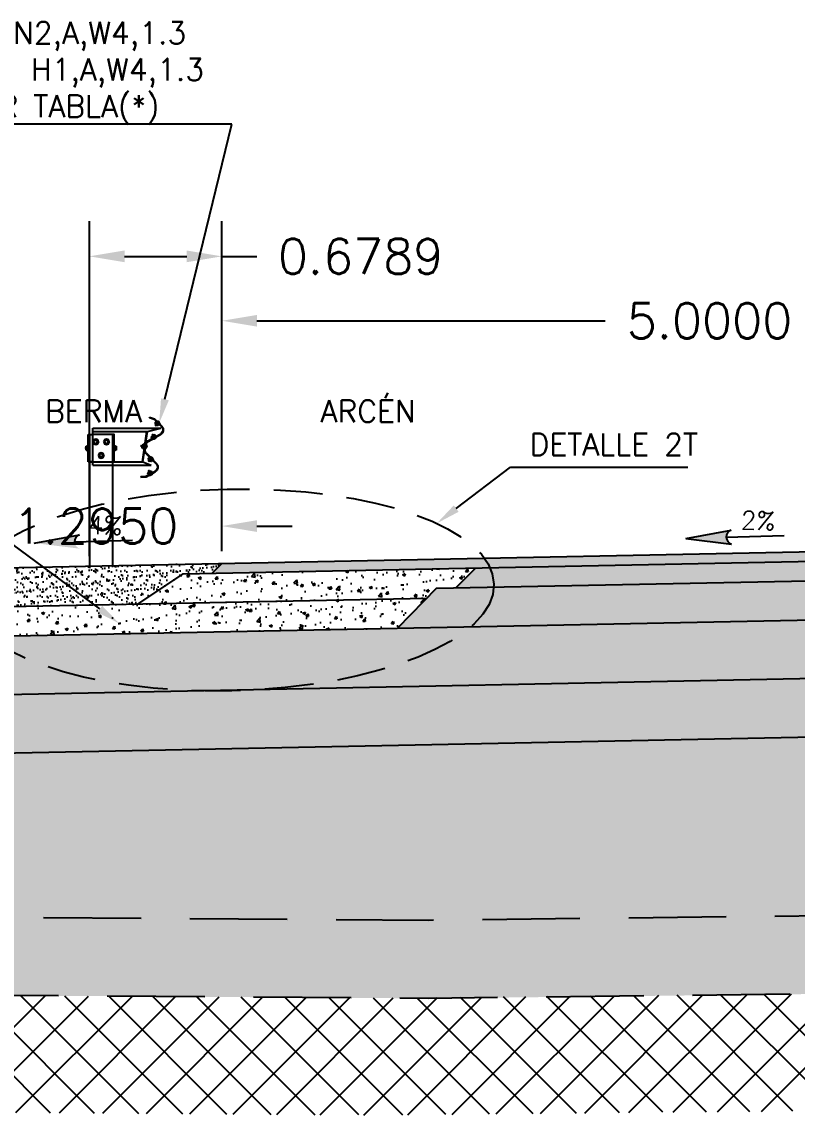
# Model space of a CAD drawing. Header units: metres. Extents: x 750563 to 756046, y 4495933 to 4497284.
# Drawn here: x 755687.52 to 755691.49, y 4496153.63 to 4496159.25 of the extents above; entities that cross this region are included whole.
import ezdxf
from ezdxf import colors
from ezdxf.entities.mleader import LeaderData, LeaderLine
from ezdxf.enums import TextEntityAlignment as Align
from ezdxf.math import Vec2, Vec3

# ---------------------------------------------------------------- set-up
doc = ezdxf.new("R2010")
doc.units = ezdxf.units.M
doc.linetypes.add('kv_TRAZOS', pattern=[0.75, 0.5, -0.25])
for name, color, linetype in [('00_TEXTO DETALLES', 7, 'Continuous'), ('00_TEXTOS', 7, 'Continuous'), ('00_VISTO2', 3, 'Continuous'), ('00TRAMA16', 16, 'Continuous'), ('00TRAMA251', 251, 'Continuous'), ('00TRAMA252', 252, 'Continuous'), ('00TRAMA253', 253, 'Continuous'), ('00TRAMA31', 31, 'Continuous'), ('00TRAMA32', 32, 'Continuous'), ('00TRAMA36', 36, 'Continuous')]:
    doc.layers.add(name, color=color, linetype=linetype)
doc.styles.get("Standard").update_dxf_attribs({"font": 'simplex.shx'})
doc.dimstyles.get("Standard").update_dxf_attribs({"dimtxt": 0.18, "dimasz": 0.18, "dimexe": 0.18, "dimexo": 0.0625, "dimgap": 0.09, "dimtad": 0, "dimtih": 1, "dimtoh": 1, "dimdec": 4, "dimzin": 0, "dimdsep": 46, "dimtxsty": 'Standard', "dimcen": 0.09, "dimadec": 0, "dimazin": 0, "dimtfac": 1, "dimtdec": 4, "dimtofl": 0, "dimtmove": 0, "dimatfit": 3, "dimfxl": 1, "dimtolj": 1, "dimtzin": 0, "dimarcsym": 0})
pattern_1 = [(50, (755627.28968, 4495940.99381), (0.145747735, -0.01275127), [0.01524, -0.16764]), (355, (755627.28968, 4495940.99381), (-0.02819426, 0.15284531), [0.012192, -0.134112]), (100.451, (755627.30182, 4495940.99275), (0.117554, 0.14009335), [0.012952, -0.142472]), (46.1842, (755627.28968, 4495941.03445), (0.21686323, -0.03363386), [0.02286, -0.25146]), (96.6356, (755627.30775, 4495941.03165), (0.18992339, 0.19794044), [0.019428, -0.213708]), (351.184, (755627.28968, 4495941.03445), (0.18992368, 0.1979401), [0.018288, -0.201168]), (21, (755627.31, 4495941.02429), (0.121291904, -0.081812415), [0.01524, -0.16764]), (326, (755627.31, 4495941.0243), (0.04944162, 0.14735037), [0.012192, -0.134112]), (71.4514, (755627.3201, 4495941.01747), (0.17073319, 0.06553829), [0.012952, -0.142472]), (37.5, (755627.28968, 4495940.99381), (0.002470883, 0.067644031), [0, -0.1324864, 0, -0.136144, 0, -0.13462]), (7.5, (755627.28968, 4495940.99381), (0.05345573, 0.08014446), [0, -0.0776224, 0, -0.1294384, 0, -0.051308]), (327.5, (755627.244364, 4495940.99381), (0.108472476, -0.004582995), [0, -0.0508, 0, -0.158496, 0, -0.210312]), (317.5, (755627.22404, 4495940.99381), (0.118503345, 0.020341193), [0, -0.06604, 0, -0.1052576, 0, -0.149352])]

# ---------------------------------------------------------------- blocks, each defined once
blk = doc.blocks.new('Barrera')
at = {"layer": '00TRAMA251'}
for p, q in [((-0.0716, 0.747), (-0.0712, 0.75)), ((-0.0716, 0.747), (-0.0471, 0.7389)), ((-0.0712, 0.75), (-0.0455, 0.7415)), ((-0.0471, 0.7389), (-0.0098, 0.7007)), ((-0.0455, 0.7415), (-0.0077, 0.7028)), ((-0.0182, 0.7134), (-0.035, 0.7309)), ((-0.3622, 0.6929), (-0.0135, 0.6929)), ((-0.3622, 0.6759), (-0.3622, 0.6929)), ((-0.3622, 0.6759), (-0.0819, 0.6759)), ((-0.3622, 0.5199), (-0.3622, 0.6759)), ((-0.1075, 0.5199), (-0.085, 0.6759)), ((-0.1044, 0.5199), (-0.0819, 0.6759)), ((-0.0819, 0.6759), (-0.0135, 0.6929)), ((-0.0427, 0.711), (-0.0383, 0.7152)), ((-0.0427, 0.711), (-0.0374, 0.7052)), ((-0.0374, 0.7266), (-0.0426, 0.7212)), ((-0.0295, 0.7067), (-0.0415, 0.7183)), ((-0.04, 0.7081), (-0.0214, 0.7262)), ((-0.0334, 0.7227), (-0.0386, 0.7173)), ((-0.0374, 0.7052), (-0.0327, 0.7098)), ((-0.0225, 0.714), (-0.0345, 0.7256)), ((-0.0254, 0.715), (-0.0306, 0.7096)), ((-0.0214, 0.7111), (-0.0265, 0.7057)), ((-0.3859, 0.6609), (-0.3622, 0.6609)), ((-0.3859, 0.5199), (-0.3859, 0.6609)), ((-0.3789, 0.6609), (-0.3789, 0.5199)), ((-0.2589, 0.6609), (-0.3622, 0.6609)), ((-0.3599, 0.6229), (-0.3532, 0.6346)), ((-0.3599, 0.6229), (-0.3532, 0.6112)), ((-0.3397, 0.6346), (-0.3532, 0.6346)), ((-0.3329, 0.6229), (-0.3397, 0.6346)), ((-0.3329, 0.6229), (-0.3397, 0.6112)), ((-0.3049, 0.6229), (-0.2982, 0.6346)), ((-0.3049, 0.6229), (-0.2982, 0.6112)), ((-0.2847, 0.6346), (-0.2982, 0.6346)), ((-0.2779, 0.6229), (-0.2847, 0.6346)), ((-0.2779, 0.6229), (-0.2847, 0.6112)), ((-0.2589, 0.5199), (-0.2589, 0.6609)), ((-0.0792, 0.6278), (-0.0155, 0.6628)), ((-0.0777, 0.6251), (-0.014, 0.6602)), ((-0.0572, 0.6408), (-0.0611, 0.6472)), ((-0.0594, 0.6497), (-0.0452, 0.6584)), ((-0.0519, 0.6614), (-0.0589, 0.6578)), ((-0.0589, 0.6578), (-0.0557, 0.652)), ((-0.0525, 0.6437), (-0.0564, 0.6501)), ((-0.0559, 0.6371), (-0.0346, 0.6488)), ((-0.0554, 0.6596), (-0.0427, 0.637)), ((-0.0542, 0.6411), (-0.0399, 0.6498)), ((-0.0519, 0.6614), (-0.0489, 0.6561)), ((-0.043, 0.6494), (-0.0468, 0.6559)), ((-0.0382, 0.6523), (-0.0421, 0.6587)), ((-0.3967, 0.5983), (-0.3967, 0.5832)), ((-0.3955, 0.6008), (-0.3922, 0.6008)), ((-0.3955, 0.5958), (-0.3922, 0.5958)), ((-0.3955, 0.5858), (-0.3922, 0.5858)), ((-0.3955, 0.5807), (-0.3922, 0.5807)), ((-0.3888, 0.6008), (-0.3922, 0.6008)), ((-0.3888, 0.5958), (-0.3922, 0.5958)), ((-0.3888, 0.5858), (-0.3922, 0.5858)), ((-0.3888, 0.5807), (-0.3922, 0.5807)), ((-0.3877, 0.6034), (-0.3877, 0.5774)), ((-0.3859, 0.6034), (-0.3877, 0.6034)), ((-0.3877, 0.5983), (-0.3877, 0.5832)), ((-0.3877, 0.5774), (-0.3859, 0.5774)), ((-0.3859, 0.5774), (-0.3859, 0.6034)), ((-0.3397, 0.6112), (-0.3532, 0.6112)), ((-0.3324, 0.5529), (-0.3257, 0.5646)), ((-0.3122, 0.5646), (-0.3257, 0.5646)), ((-0.3054, 0.5529), (-0.3122, 0.5646)), ((-0.2847, 0.6112), (-0.2982, 0.6112)), ((-0.252, 0.5774), (-0.252, 0.6034)), ((-0.252, 0.6034), (-0.2502, 0.6034)), ((-0.2502, 0.5774), (-0.252, 0.5774)), ((-0.2502, 0.6034), (-0.2502, 0.5774)), ((-0.2502, 0.5983), (-0.2502, 0.5832)), ((-0.249, 0.6008), (-0.2457, 0.6008)), ((-0.249, 0.5958), (-0.2457, 0.5958)), ((-0.249, 0.5858), (-0.2457, 0.5858)), ((-0.249, 0.5807), (-0.2457, 0.5807)), ((-0.2423, 0.6008), (-0.2457, 0.6008)), ((-0.2423, 0.5958), (-0.2457, 0.5958)), ((-0.2423, 0.5858), (-0.2457, 0.5858)), ((-0.2423, 0.5807), (-0.2457, 0.5807)), ((-0.2412, 0.5983), (-0.2412, 0.5832)), ((-0.1168, 0.6019), (-0.0854, 0.5976)), ((-0.1117, 0.6051), (-0.1131, 0.5974)), ((-0.1131, 0.5974), (-0.1069, 0.5963)), ((-0.1117, 0.6051), (-0.1058, 0.6041)), ((-0.1075, 0.5919), (-0.1052, 0.6084)), ((-0.0992, 0.5879), (-0.1066, 0.589)), ((-0.0984, 0.5934), (-0.1058, 0.5945)), ((-0.0968, 0.6044), (-0.1043, 0.6055)), ((-0.0961, 0.61), (-0.1035, 0.611)), ((-0.0999, 0.6054), (-0.102, 0.5935)), ((-0.0975, 0.5905), (-0.0951, 0.607)), ((-0.0955, 0.5814), (-0.0935, 0.5953)), ((-0.0929, 0.592), (-0.0948, 0.5929)), ((-0.0914, 0.6101), (-0.0934, 0.5962)), ((-0.0911, 0.6052), (-0.0932, 0.6049)), ((-0.0909, 0.5917), (-0.0929, 0.592)), ((-0.0924, 0.5819), (-0.0904, 0.5958)), ((-0.0917, 0.5863), (-0.0883, 0.6103)), ((-0.0891, 0.6049), (-0.0911, 0.6052)), ((-0.0884, 0.6097), (-0.0904, 0.5958)), ((-0.0854, 0.5976), (-0.09, 0.5983)), ((-0.0886, 0.562), (-0.0374, 0.5103)), ((-0.0865, 0.5641), (-0.0353, 0.5125)), ((-0.3622, 0.5199), (-0.3859, 0.5199)), ((-0.3809, 0.5199), (-0.1044, 0.5199)), ((-0.3622, 0.5029), (-0.3622, 0.5199)), ((-0.3324, 0.5529), (-0.3257, 0.5412)), ((-0.3122, 0.5412), (-0.3257, 0.5412)), ((-0.3054, 0.5529), (-0.3122, 0.5412)), ((-0.2589, 0.5199), (-0.252, 0.5199)), ((-0.1044, 0.5199), (-0.0623, 0.5029)), ((-0.0723, 0.5429), (-0.0774, 0.5374)), ((-0.0772, 0.5273), (-0.073, 0.5316)), ((-0.0772, 0.5273), (-0.0718, 0.5216)), ((-0.064, 0.5233), (-0.0763, 0.5346)), ((-0.0745, 0.5244), (-0.0563, 0.5429)), ((-0.0682, 0.5392), (-0.0733, 0.5337)), ((-0.0718, 0.5216), (-0.0672, 0.5263)), ((-0.0528, 0.5302), (-0.07, 0.5474)), ((-0.0571, 0.5307), (-0.0694, 0.542)), ((-0.06, 0.5316), (-0.0651, 0.5261)), ((-0.0559, 0.5279), (-0.061, 0.5223)), ((-0.3622, 0.5029), (-0.0623, 0.5029)), ((-0.0893, 0.4463), (-0.0427, 0.4724)), ((-0.0885, 0.4433), (-0.0413, 0.4698)), ((-0.0759, 0.4547), (-0.0799, 0.4611)), ((-0.0782, 0.4637), (-0.064, 0.4725)), ((-0.0708, 0.4754), (-0.0777, 0.4717)), ((-0.0777, 0.4717), (-0.0745, 0.466)), ((-0.0712, 0.4577), (-0.0752, 0.464)), ((-0.0745, 0.4511), (-0.0534, 0.4631)), ((-0.0743, 0.4735), (-0.0613, 0.4511)), ((-0.0728, 0.4551), (-0.0587, 0.4639)), ((-0.0708, 0.4754), (-0.0678, 0.4702)), ((-0.0617, 0.4636), (-0.0657, 0.4699)), ((-0.057, 0.4665), (-0.061, 0.4729)), ((-0.1151, 0.4455), (-0.1155, 0.4424)), ((-0.1155, 0.4424), (-0.0885, 0.4433)), ((-0.1151, 0.4455), (-0.0893, 0.4463))]:
    blk.add_line(p, q, dxfattribs=at)
for points in [[(-0.252, 0.5199), (-0.252, 0.6609), (-0.2589, 0.6609)], [(-0.3789, 0.5199), (-0.3789, -0.0255)], [(-0.2589, -0.0174), (-0.2589, 0.5199)]]:
    blk.add_lwpolyline(points, dxfattribs=at)
at = {"layer": '00TRAMA251', "extrusion": (0, 0, -1)}
for centre, major_axis, start_param, end_param in [((-0.0364, 0.7128), (0.0129, 0.0129), -0.709727, 0.754499), ((-0.039, 0.7209), (0.00255, 0.00255), 2.239578, 4.001607), ((-0.0269, 0.7215), (0.00882, 0.00882), 2.657642, 3.583543), ((-0.037, 0.723), (0.00255, 0.00255), -0.902014, 0.860014), ((-0.0371, 0.7108), (-0.00882, 0.00882), 1.086845, 2.012747), ((-0.027, 0.7093), (0.00255, 0.00255), 2.239578, 4.001607), ((-0.025, 0.7114), (-0.00255, 0.00255), 0.668782, 2.43081), ((-0.0271, 0.6839), (0.017, 0.017), 0.012415, 1.85305), ((-0.0271, 0.6839), (0.0191, 0.0191), 0.012415, 1.85305), ((-0.3464, 0.6229), (0.00955, 0.00955), 3.926991, 10.210176), ((-0.3464, 0.6229), (0.00601, 0.00601), 3.926991, 10.210176), ((-0.2914, 0.6229), (0.00955, 0.00955), 3.926991, 10.210176), ((-0.2914, 0.6229), (0.00601, 0.00601), 3.926991, 10.210176), ((-0.0676, 0.6067), (0.017, 0.017), 4.070108, 4.994643), ((-0.0676, 0.6067), (-0.0149, 0.0149), 5.640904, 6.565439), ((-0.0576, 0.6467), (-0.00255, 0.00255), 5.641836, 7.403865), ((-0.056, 0.6442), (-0.00255, 0.00255), 2.500244, 4.262272), ((-0.0458, 0.6434), (0.00882, 0.00882), 4.489103, 5.415005), ((-0.0517, 0.6548), (0.0129, 0.0129), 1.121735, 2.585961), ((-0.0535, 0.6561), (-0.00882, 0.00882), 2.918307, 3.844208), ((-0.0433, 0.6553), (0.00255, 0.00255), 4.07104, 5.833068), ((-0.0418, 0.6529), (-0.00255, 0.00255), 2.500244, 4.262272), ((-0.3859, 0.5908), (-0.00769, 0.00769), 5.019169, 5.976405), ((-0.3935, 0.5983), (-0.00228, 0.00228), 4.610001, 6.385573), ((-0.3935, 0.5832), (0.00228, 0.00228), 3.039306, 4.814675), ((-0.3909, 0.5983), (0.00228, 0.00228), -0.102388, 1.673184), ((-0.3985, 0.5908), (0.00769, 0.00769), 0.30678, 1.264017), ((-0.3909, 0.5832), (-0.00228, 0.00228), 1.46851, 3.243879), ((-0.3189, 0.5529), (0.00955, 0.00955), 3.926991, 10.210176), ((-0.2394, 0.5908), (-0.00769, 0.00769), 5.019169, 5.976405), ((-0.247, 0.5983), (-0.00228, 0.00228), 4.610001, 6.385573), ((-0.247, 0.5832), (0.00228, 0.00228), 3.039306, 4.814675), ((-0.2444, 0.5983), (-0.00228, 0.00228), 1.468408, 3.243981), ((-0.252, 0.5908), (0.00769, 0.00769), 0.30678, 1.264017), ((-0.2444, 0.5832), (-0.00228, 0.00228), 1.46851, 3.243879), ((-0.1039, 0.5914), (0.00255, 0.00255), 3.18707, 4.949098), ((-0.094, 0.5984), (0.00882, 0.00882), 3.605133, 4.531034), ((-0.1016, 0.6079), (0.00255, 0.00255), 3.18707, 4.949098), ((-0.1011, 0.591), (0.00255, 0.00255), 0.045477, 1.807505), ((-0.1087, 0.6005), (0.00882, 0.00882), 0.463541, 1.389442), ((-0.0987, 0.6075), (0.00255, 0.00255), 0.045477, 1.807505), ((-0.0716, 0.5789), (-0.017, 0.017), 4.716369, 5.640904), ((-0.0716, 0.5789), (0.0149, 0.0149), 3.145572, 4.070108), ((-0.1034, 0.6002), (0.0129, 0.0129), 0.194378, 1.658604), ((-0.3189, 0.5529), (0.00601, 0.00601), 3.926991, 10.210176), ((-0.0738, 0.5372), (0.00255, 0.00255), 2.219631, 3.981659), ((-0.0617, 0.5381), (-0.00882, 0.00882), 4.208491, 5.134392), ((-0.0718, 0.5394), (-0.00255, 0.00255), 0.648834, 2.410863), ((-0.071, 0.5292), (0.0129, 0.0129), -0.729674, 0.734552), ((-0.0717, 0.5272), (-0.00882, 0.00882), 1.066898, 1.992799), ((-0.0615, 0.5259), (0.00255, 0.00255), 2.219631, 3.981659), ((-0.0595, 0.5281), (0.00255, 0.00255), -0.921962, 0.840066), ((-0.0545, 0.4934), (0.017, 0.017), 0.00398, 1.844615), ((-0.0545, 0.4934), (0.0191, 0.0191), 0.00398, 1.844615), ((-0.0763, 0.4606), (0.00255, 0.00255), 4.058535, 5.820563), ((-0.0748, 0.4581), (0.00255, 0.00255), 0.916942, 2.678971), ((-0.0645, 0.4575), (-0.00882, 0.00882), 6.047395, 6.973296), ((-0.0706, 0.4688), (-0.0129, 0.0129), 2.680026, 4.144252), ((-0.0724, 0.4701), (-0.00882, 0.00882), 2.905802, 3.831703), ((-0.0621, 0.4694), (-0.00255, 0.00255), 5.629331, 7.39136), ((-0.0606, 0.467), (0.00255, 0.00255), 0.916942, 2.678971)]:
    blk.add_ellipse(centre, major_axis=major_axis, ratio=1, start_param=start_param, end_param=end_param, dxfattribs=at)
blk = doc.blocks.new('*D176')
at = {"color": 0, "lineweight": -2, "transparency": 16777216}
for p, q in [((755688.5405, 4496156.5359), (755688.5405, 4496157.8968)), ((755693.5405, 4496156.6359), (755693.5405, 4496157.8968)), ((755688.7205, 4496157.7168), (755690.5048, 4496157.7168)), ((755693.3605, 4496157.7168), (755691.5762, 4496157.7168))]:
    blk.add_line(p, q, dxfattribs=at)
at = {"color": 0, "transparency": 16777216}
for points in [[(755688.7205, 4496157.7468), (755688.7205, 4496157.6868), (755688.5405, 4496157.7168)], [(755693.3605, 4496157.7468), (755693.3605, 4496157.6868), (755693.5405, 4496157.7168)]]:
    blk.add_solid(points, dxfattribs=at)
at = {"layer": 'Defpoints', "color": 0, "transparency": 16777216}
for p in [(755688.5405, 4496157.7168), (755693.5405, 4496156.5734), (755688.5405, 4496156.4734)]:
    blk.add_point(p, dxfattribs=at)
at = {"color": 0, "transparency": 16777216, "insert": (755691.0405, 4496157.7168), "char_height": 0.18, "attachment_point": 5}
blk.add_mtext('\\A1;5.0000', dxfattribs=at)
blk = doc.blocks.new('*D177')
at = {"color": 0, "lineweight": -2, "transparency": 16777216}
for p, q in [((755687.2454, 4496156.51), (755687.2454, 4496156.8443)), ((755688.5405, 4496156.5359), (755688.5405, 4496156.8443)), ((755687.0654, 4496156.6643), (755686.8854, 4496156.6643)), ((755688.7205, 4496156.6643), (755688.9005, 4496156.6643))]:
    blk.add_line(p, q, dxfattribs=at)
at = {"color": 0, "transparency": 16777216}
for points in [[(755687.0654, 4496156.6943), (755687.0654, 4496156.6343), (755687.2454, 4496156.6643)], [(755688.7205, 4496156.6943), (755688.7205, 4496156.6343), (755688.5405, 4496156.6643)]]:
    blk.add_solid(points, dxfattribs=at)
at = {"layer": 'Defpoints', "color": 0, "transparency": 16777216}
for p in [(755687.2454, 4496156.6643), (755687.2454, 4496156.4475), (755688.5405, 4496156.4734)]:
    blk.add_point(p, dxfattribs=at)
at = {"color": 0, "transparency": 16777216, "insert": (755687.8929, 4496156.6643), "char_height": 0.18, "attachment_point": 5}
blk.add_mtext('\\A1;1.2950', dxfattribs=at)
blk = doc.blocks.new('*D197')
at = {"color": 0, "lineweight": -2, "transparency": 16777216}
for p, q in [((755687.8615, 4496156.5104), (755687.8615, 4496158.2271)), ((755688.5405, 4496156.5359), (755688.5405, 4496158.2271)), ((755688.0415, 4496158.0471), (755688.3605, 4496158.0471)), ((755688.5405, 4496158.0471), (755688.7205, 4496158.0471))]:
    blk.add_line(p, q, dxfattribs=at)
at = {"color": 0, "transparency": 16777216}
for points in [[(755688.0415, 4496158.0771), (755688.0415, 4496158.0171), (755687.8615, 4496158.0471)], [(755688.3605, 4496158.0771), (755688.3605, 4496158.0171), (755688.5405, 4496158.0471)]]:
    blk.add_solid(points, dxfattribs=at)
at = {"layer": 'Defpoints', "color": 0, "transparency": 16777216}
for p in [(755688.5405, 4496158.0471), (755687.8615, 4496156.4479), (755688.5405, 4496156.4734)]:
    blk.add_point(p, dxfattribs=at)
at = {"color": 0, "transparency": 16777216, "insert": (755689.2519, 4496158.0471), "char_height": 0.18, "attachment_point": 5}
blk.add_mtext('\\A1;0.6789', dxfattribs=at)

msp = doc.modelspace()

# ---------------------------------------------------------------- hatches: boundary and pattern name
at = {"layer": '00_TEXTOS'}
for points in [[(755687.81092, 4496156.61977, 0.3282621), (755687.78569, 4496156.58339, 0.3282621), (755687.81292, 4496156.54848), (755687.57771, 4496156.57755)], [(755691.15144, 4496156.64348), (755690.91824, 4496156.60127), (755691.15344, 4496156.57219, -0.3282621), (755691.12622, 4496156.6071, -0.3282621)]]:
    msp.add_hatch(color=256, dxfattribs=at).paths.add_polyline_path(points)
at = {"layer": '00TRAMA16'}
h = msp.add_hatch(dxfattribs=at)
h.set_pattern_fill('AR-CONC', color=256, scale=0.003, style=0)
h.set_pattern_definition([(50, (755684.7075, 4496154.23354), (0.546554, -0.047817), [0.05715, -0.62865]), (355, (755684.7075, 4496154.23354), (-0.105728, 0.57317), [0.04572, -0.50292]), (100.451, (755684.753, 4496154.22956), (0.440828, 0.52535), [0.04857, -0.53427]), (46.184, (755684.7075, 4496154.38594), (0.813237, -0.126127), [0.085725, -0.942975]), (96.6356, (755684.77525, 4496154.3754), (0.712213, 0.742277), [0.072855, -0.801405]), (351.184, (755684.7075, 4496154.38594), (0.712214, 0.742275), [0.06858, -0.75438]), (21, (755684.7837, 4496154.34784), (0.454845, -0.306797), [0.05715, -0.62865]), (326, (755684.7837, 4496154.34784), (0.185406, 0.552564), [0.04572, -0.50292]), (71.4514, (755684.8216, 4496154.3223), (0.64025, 0.245769), [0.04857, -0.53427]), (37.5, (755684.70748, 4496154.23354), (0.0092658, 0.2536651), [0, -0.496824, 0, -0.51054, 0, -0.504825]), (7.5, (755684.70748, 4496154.23354), (0.200459, 0.3005417), [0, -0.291084, 0, -0.485394, 0, -0.192405]), (327.5, (755684.53755, 4496154.23354), (0.4067718, -0.0171862), [0, -0.1905, 0, -0.59436, 0, -0.78867]), (317.5, (755684.46135, 4496154.23354), (0.4443875, 0.0762795), [0, -0.24765, 0, -0.394716, 0, -0.56007])])
h.paths.add_polyline_path([(755685.77606, 4496155.46791), (755684.70748, 4496154.75553), (755686.90861, 4496154.66204), (755689.59996, 4496154.64319), (755693.05272, 4496154.68264), (755696.02417, 4496154.67213), (755698.29213, 4496154.63363), (755701.67092, 4496154.71884), (755702.37345, 4496154.75553), (755701.30489, 4496155.46791), (755693.54047, 4496155.6232)])
h.paths.add_polyline_path([(755693.05429, 4496154.28263), (755696.02007, 4496154.27214), (755698.29378, 4496154.23354), (755701.6864, 4496154.3191), (755701.95086, 4496154.33292), (755702.37345, 4496154.75553), (755701.67092, 4496154.71884), (755698.29213, 4496154.63363), (755696.02417, 4496154.67213), (755693.05272, 4496154.68264), (755689.59996, 4496154.64319), (755686.90861, 4496154.66204), (755684.70748, 4496154.75553), (755685.12216, 4496154.34085), (755686.89835, 4496154.2621), (755689.60084, 4496154.24318)])
at = {"layer": '00TRAMA251'}
msp.add_hatch(color=256, dxfattribs=at).paths.add_polyline_path([(755688.54047, 4496156.47339), (755688.49047, 4496156.42238), (755693.54047, 4496156.52338), (755698.59047, 4496156.42238), (755698.54047, 4496156.47339), (755693.54047, 4496156.57339)])
h = msp.add_hatch(dxfattribs=at)
h.set_pattern_fill('AR-SAND', color=256, scale=0.001, style=0)
h.set_pattern_definition([(37.5, (755569.848755, 4496163.985406), (-0.001600031, 0.048941324), [0, -0.038608, 0, -0.04318, 0, -0.041275]), (7.5, (755569.848755, 4496163.985406), (0.04495233, 0.07168251), [0, -0.020828, 0, -0.034798, 0, -0.013335]), (327.5, (755569.817513, 4496163.985406), (0.079099237, 0.000143718), [0, -0.0127, 0, -0.04572, 0, -0.05969]), (317.5, (755569.81751, 4496163.985406), (0.076355645, 0.022292932), [0, -0.00635, 0, -0.029972, 0, -0.03429])])
h.paths.add_polyline_path([(755688.10847, 4496156.26471), (755688.34047, 4496156.41938), (755688.49047, 4496156.42238), (755688.54047, 4496156.47339), (755687.24543, 4496156.44749), (755686.93609, 4496156.24126)])
h = msp.add_hatch(dxfattribs=at)
h.set_pattern_fill('AR-CONC', color=256, scale=0.003, style=0)
h.set_pattern_definition([(50, (755686.24007, 4496155.77725), (0.546554, -0.047817), [0.05715, -0.62865]), (355, (755686.24007, 4496155.77725), (-0.105728, 0.57317), [0.04572, -0.50292]), (100.451, (755686.2856, 4496155.77327), (0.440828, 0.52535), [0.04857, -0.53427]), (46.184, (755686.2401, 4496155.92965), (0.813237, -0.126127), [0.085725, -0.942975]), (96.6356, (755686.30784, 4496155.91914), (0.712213, 0.742277), [0.072855, -0.801405]), (351.184, (755686.2401, 4496155.92965), (0.712214, 0.742275), [0.06858, -0.75438]), (21, (755686.31627, 4496155.89155), (0.454845, -0.306797), [0.05715, -0.62865]), (326, (755686.31627, 4496155.89155), (0.185406, 0.552564), [0.04572, -0.50292]), (71.4514, (755686.3542, 4496155.866), (0.64025, 0.245769), [0.04857, -0.53427]), (37.5, (755686.24007, 4496155.77725), (0.0092658, 0.253665), [0, -0.496824, 0, -0.51054, 0, -0.504825]), (7.5, (755686.24007, 4496155.77725), (0.200459, 0.3005417), [0, -0.291084, 0, -0.485394, 0, -0.192405]), (327.5, (755686.07014, 4496155.77725), (0.4067718, -0.0171862), [0, -0.1905, 0, -0.59436, 0, -0.78867]), (317.5, (755685.99394, 4496155.77725), (0.4443875, 0.0762795), [0, -0.24765, 0, -0.394716, 0, -0.56007])])
h.paths.add_polyline_path([(755693.54047, 4496155.92326), (755700.84087, 4496155.77725), (755700.37686, 4496156.08659), (755693.54047, 4496156.22332), (755686.70408, 4496156.08659), (755686.24007, 4496155.77725)])
at = {"layer": '00TRAMA252'}
msp.add_hatch(color=256, dxfattribs=at).paths.add_polyline_path([(755689.84047, 4496156.44938), (755689.74047, 4496156.34736), (755693.54047, 4496156.42336), (755697.34047, 4496156.34736), (755697.24047, 4496156.44938), (755693.54047, 4496156.52338)])
at = {"layer": '00TRAMA253'}
msp.add_hatch(color=256, dxfattribs=at).paths.add_polyline_path([(755697.44047, 4496156.34536), (755693.54047, 4496156.42336), (755689.64047, 4496156.34536), (755689.44047, 4496156.14132), (755693.54047, 4496156.22332), (755697.64047, 4496156.14132)])
h = msp.add_hatch(dxfattribs=at)
h.set_pattern_fill('ANSI37', color=256, scale=0.05, style=0)
h.set_pattern_definition([(45, (755704.073, 4496154.75553), (-0.1122532, 0.1122532), []), (135, (755704.073, 4496154.75553), (-0.1122532, -0.1122532), [])])
h.paths.add_polyline_path([(755702.37345, 4496153.90698), (755702.37345, 4496154.75553), (755701.95086, 4496154.33292), (755700.32235, 4496154.2847), (755698.21074, 4496154.23495), (755696.90029, 4496154.2572), (755694.53718, 4496154.27738), (755692.3754, 4496154.27487), (755689.34492, 4496154.24497), (755687.02633, 4496154.26121), (755685.12216, 4496154.34085), (755684.70748, 4496154.75553), (755683.22576, 4496154.75553), (755683.22576, 4496154.22465), (755684.44737, 4496154.16711), (755684.86333, 4496153.75115), (755687.01169, 4496153.6613), (755689.34577, 4496153.64495), (755692.37871, 4496153.67488), (755694.53497, 4496153.67738), (755696.89264, 4496153.65724), (755698.21272, 4496153.63483), (755700.33829, 4496153.68491), (755702.20671, 4496153.74023)])
at = {"layer": '00TRAMA31'}
h = msp.add_hatch(dxfattribs=at)
h.set_pattern_fill('AR-CONC', color=256, scale=0.002, style=0)
h.set_pattern_definition([(50, (755685.77606, 4496155.4679), (0.3643693, -0.031878), [0.0381, -0.4191]), (355, (755685.77606, 4496155.4679), (-0.070486, 0.382113), [0.03048, -0.33528]), (100.451, (755685.80642, 4496155.46526), (0.293885, 0.350233), [0.03238, -0.35618]), (46.1842, (755685.77606, 4496155.5695), (0.542158, -0.084085), [0.05715, -0.62865]), (96.6356, (755685.82124, 4496155.5625), (0.474808, 0.494851), [0.04857, -0.53427]), (351.184, (755685.77606, 4496155.5695), (0.47481, 0.49485), [0.04572, -0.50292]), (21, (755685.82686, 4496155.5441), (0.30323, -0.204531), [0.0381, -0.4191]), (326, (755685.82686, 4496155.5441), (0.123604, 0.368376), [0.03048, -0.33528]), (71.4514, (755685.85213, 4496155.52707), (0.426833, 0.163846), [0.03238, -0.35618]), (37.5, (755685.77606, 4496155.46791), (0.0061772, 0.1691101), [0, -0.331216, 0, -0.34036, 0, -0.33655]), (7.5, (755685.77606, 4496155.46791), (0.1336393, 0.2003611), [0, -0.194056, 0, -0.323596, 0, -0.12827]), (327.5, (755685.66278, 4496155.46791), (0.2711812, -0.0114575), [0, -0.127, 0, -0.39624, 0, -0.52578]), (317.5, (755685.61198, 4496155.46791), (0.2962584, 0.050853), [0, -0.1651, 0, -0.263144, 0, -0.37338])])
h.paths.add_polyline_path([(755693.54047, 4496155.6232), (755701.30489, 4496155.46791), (755700.84087, 4496155.77725), (755693.54047, 4496155.92326), (755686.24007, 4496155.77725), (755685.77606, 4496155.46791)])
at = {"layer": '00TRAMA32'}
h = msp.add_hatch(dxfattribs=at)
h.set_pattern_fill('AR-CONC', color=256, scale=0.0008, style=0)
h.set_pattern_definition(pattern_1)
h.paths.add_polyline_path([(755688.34047, 4496156.41938), (755688.10847, 4496156.26471), (755689.59047, 4496156.29435), (755689.64047, 4496156.34536), (755689.74047, 4496156.34736), (755689.84047, 4496156.44938)])
at = {"layer": '00TRAMA36'}
h = msp.add_hatch(dxfattribs=at)
h.set_pattern_fill('AR-CONC', color=256, scale=0.0008, style=0)
h.set_pattern_definition(pattern_1)
h.paths.add_polyline_path([(755689.44047, 4496156.14132), (755689.59047, 4496156.29435), (755686.93609, 4496156.24126), (755686.70408, 4496156.08659)])

# ---------------------------------------------------------------- linework, layer by layer
at = {"layer": '00_TEXTO DETALLES', "color": 2, "linetype": 'kv_TRAZOS', "ltscale": 0.5}
msp.add_ellipse((755688.57956, 4496156.3365), major_axis=(1.3556, 0.03078), ratio=0.3813063, dxfattribs=at)
at = {"layer": '00_TEXTOS', "flags": 128}
for points in [[(755687.57771, 4496156.57755), (755687.81092, 4496156.61977)], [(755690.91824, 4496156.60127), (755691.15144, 4496156.64348)], [(755691.12622, 4496156.6071), (755691.4227, 4496156.61542)], [(755687.78569, 4496156.58339), (755688.08217, 4496156.5917)], [(755690.91824, 4496156.60127), (755691.15344, 4496156.57219)]]:
    msp.add_lwpolyline(points, dxfattribs=at)
for points in [[(755687.81092, 4496156.61977, 0.3282621), (755687.78569, 4496156.58339)], [(755691.15144, 4496156.64348, 0.3282621), (755691.12622, 4496156.6071)], [(755691.12622, 4496156.6071, 0.3282621), (755691.15344, 4496156.57219)]]:
    msp.add_lwpolyline(points, format="xyb", dxfattribs=at)
at = {"layer": '00_VISTO2'}
for p, q in [((755688.54047, 4496156.47339), (755688.49047, 4496156.42238)), ((755689.84047, 4496156.44938), (755689.74047, 4496156.34736)), ((755688.34047, 4496156.41938), (755688.10847, 4496156.26471)), ((755689.64047, 4496156.34536), (755689.44047, 4496156.14132))]:
    msp.add_line(p, q, dxfattribs=at)
at = {"layer": '00_VISTO2', "flags": 128}
for points in [[(755687.24543, 4496156.44749), (755693.54047, 4496156.57339), (755699.83552, 4496156.44749)], [(755688.34047, 4496156.41938), (755693.54047, 4496156.52338), (755698.74047, 4496156.41938)], [(755689.64047, 4496156.34536), (755693.54047, 4496156.42336), (755697.44047, 4496156.34536)], [(755686.93609, 4496156.24126), (755689.59047, 4496156.29435)], [(755686.70408, 4496156.08659), (755693.54047, 4496156.22332), (755700.37686, 4496156.08659)], [(755686.24007, 4496155.77725), (755693.54047, 4496155.92326), (755700.84087, 4496155.77725)], [(755685.77606, 4496155.46791), (755693.54047, 4496155.6232), (755701.30489, 4496155.46791)]]:
    msp.add_lwpolyline(points, dxfattribs=at)
at = {"layer": '00TRAMA16', "color": 80, "linetype": 'kv_TRAZOS', "flags": 128}
msp.add_lwpolyline([(755702.37345, 4496154.75553), (755701.67092, 4496154.71884), (755698.29213, 4496154.63363), (755696.02417, 4496154.67213), (755693.05272, 4496154.68264), (755689.59996, 4496154.64319), (755686.90861, 4496154.66204), (755684.70748, 4496154.75553)], dxfattribs=at)
at = {"layer": '00TRAMA16', "linetype": 'kv_TRAZOS', "flags": 128}
msp.add_lwpolyline([(755701.95086, 4496154.33292), (755701.6864, 4496154.3191), (755698.29378, 4496154.23354), (755696.02007, 4496154.27214), (755693.05429, 4496154.28263), (755689.60084, 4496154.24318), (755686.89835, 4496154.2621), (755685.12216, 4496154.34085)], dxfattribs=at)

# ---------------------------------------------------------------- block references
at = {"layer": '00TRAMA251'}
msp.add_blockref('Barrera', (755688.24047, 4496156.47339), dxfattribs=at)

# ---------------------------------------------------------------- texts
at = {"layer": '00_TEXTOS'}
for s, p in [('ARCÉN', (755689.29047, 4496157.25334)), ('BERMA', (755687.88292, 4496157.25334))]:
    msp.add_text(s, height=0.1125, dxfattribs=at).set_placement(p, align=Align.MIDDLE_CENTER)
for s, p in [('2%%%', (755691.19982, 4496156.64811)), ('4%%%', (755687.85281, 4496156.62375))]:
    msp.add_text(s, height=0.093748, rotation=358.39334, dxfattribs=at).set_placement(p)

# ---------------------------------------------------------------- dimensions: what is measured, and where the dimension line sits
for base, p1, p2, picture, middle in [((755688.54047, 4496158.04707), (755687.86154, 4496156.44788), (755688.54047, 4496156.47339), '*D197', (755689.2519, 4496158.04707)), ((755688.54047, 4496157.71678), (755693.54047, 4496156.57339), (755688.54047, 4496156.47339), '*D176', (755691.04047, 4496157.71678)), ((755687.24543, 4496156.66431), (755688.54047, 4496156.47339), (755687.24543, 4496156.44749), '*D177', (755687.89295, 4496156.66431))]:
    dim = msp.add_linear_dim(base=base, p1=p1, p2=p2, dimstyle='Standard')
    dim.commit()
    dim.dimension.update_dxf_attribs({"geometry": picture, "text_midpoint": middle})

# ---------------------------------------------------------------- leaders
at = {"layer": '00_TEXTO DETALLES'}
ml = msp.add_multileader_mtext('Standard', dxfattribs=at)
ml.set_content('DETALLE FR01/FR11\\PO.C.17/2003', color=256)
ml.set_leader_properties()
ml.build(insert=Vec2(0, 0))
ml.multileader.update_dxf_attribs({"text_left_attachment_type": 5, "text_right_attachment_type": 5, "dogleg_length": 0, "arrow_head_size": 0.125})
ctx = ml.context
ctx.base_point, ctx.char_height, ctx.arrow_head_size, ctx.landing_gap_size, ctx.plane_origin = Vec3(755685.35185, 4496156.83791), 0.1125, 0.125, 0.05, Vec3(755684.14588, 4496146.86021)
ctx.left_attachment, ctx.right_attachment, ctx.text_align_type = 5, 5, 1
notes = []
notes.append((ctx, [(1, (1, 1, 0), (755687.10721, 4496156.83791), (-1, 0), 0, [(0, [(755688.01502, 4496156.16492)], 0, [])])]))
ctx.mtext.insert, ctx.mtext.alignment, ctx.mtext.line_spacing_style, ctx.mtext.flow_direction = Vec3(755686.21346, 4496157.17541), 2, 2, 5
ml = msp.add_multileader_mtext('Standard', dxfattribs=at)
ml.set_content('DETALLE 2T', color=256)
ml.set_leader_properties()
ml.build(insert=Vec2(0, 0))
ml.multileader.update_dxf_attribs({"text_left_attachment_type": 5, "text_right_attachment_type": 5, "dogleg_length": 0, "arrow_head_size": 0.125})
ctx = ml.context
ctx.base_point, ctx.char_height, ctx.arrow_head_size, ctx.landing_gap_size, ctx.plane_origin = Vec3(755690.02047, 4496156.96685), 0.1125, 0.125, 0.05, Vec3(755683.25056, 4496152.41208)
ctx.left_attachment, ctx.right_attachment, ctx.text_align_type = 5, 5, 1
notes.append((ctx, [(0, (1, 1, 0), (755690.02047, 4496156.96685), (1, 0), 0, [(0, [(755689.64229, 4496156.67819)], 0, [])])]))
ctx.mtext.insert, ctx.mtext.alignment, ctx.mtext.line_spacing_style, ctx.mtext.flow_direction = Vec3(755690.54993, 4496157.13935), 2, 2, 5
at = {"layer": '00_TEXTOS'}
ml = msp.add_multileader_mtext('Standard', dxfattribs=at)
ml.set_content('B.M. N2,A,W4,1.3 \\PO B.M. H1,A,W4,1.3\\PVER TABLA(*)', color=256)
ml.set_leader_properties()
ml.build(insert=Vec2(0, 0))
ml.multileader.update_dxf_attribs({"text_left_attachment_type": 5, "text_right_attachment_type": 5, "dogleg_length": 0, "arrow_head_size": 0.125})
ctx = ml.context
ctx.base_point, ctx.char_height, ctx.arrow_head_size, ctx.landing_gap_size, ctx.plane_origin = Vec3(755686.8895, 4496158.72385), 0.1125, 0.125, 0.05, Vec3(755686.16134, 4496155.3473)
ctx.left_attachment, ctx.right_attachment, ctx.text_align_type = 5, 5, 1
notes.append((ctx, [(1, (1, 1, 0), (755688.59129, 4496158.72385), (-1, 0), 0, [(0, [(755688.21918, 4496157.19271)], 0, [])])]))
ctx.mtext.insert, ctx.mtext.alignment, ctx.mtext.line_spacing_style, ctx.mtext.flow_direction = Vec3(755687.71897, 4496159.24885), 2, 2, 5
for ctx, leaders in notes:
    for number, flags, end, landing, length, lines in leaders:
        leader = LeaderData()
        leader.index, (leader.has_last_leader_line, leader.has_dogleg_vector, leader.attachment_direction) = number, flags
        leader.last_leader_point, leader.dogleg_vector, leader.dogleg_length = Vec3(end), Vec3(landing), length
        for number, points, colour, breaks in lines:
            line = LeaderLine()
            line.index, line.vertices, line.color, line.breaks = number, Vec3.list(points), colors.encode_raw_color(colour), breaks
            leader.lines.append(line)
        ctx.leaders.append(leader)

doc.saveas('drawing.dxf')
